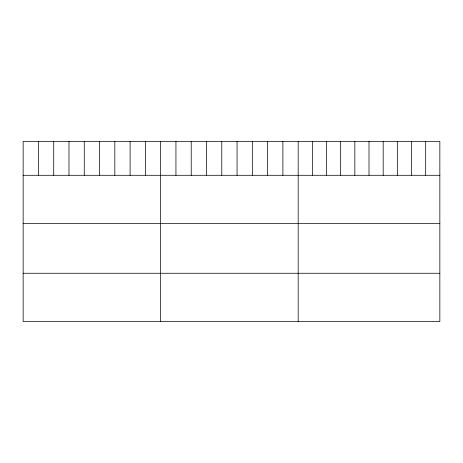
<?xml version="1.0" encoding="UTF-8"?>
<svg xmlns="http://www.w3.org/2000/svg" width="463" height="463" viewBox="0 0 463 463"><rect width="100%" height="100%" fill="white"/><g stroke="black" fill="none" stroke-linecap="round" stroke-linejoin="round"><path stroke-width="0.69" d="M439.85 175.292L439.85 321.525L23.15 321.525L23.15 141.475L439.85 141.475L439.85 175.292L23.15 175.292M23.15 223.548L439.85 223.548M23.15 273.268L439.85 273.268M425.682 141.475L425.682 175.292M411.514 141.475L411.514 175.292M397.347 141.475L397.347 175.292M383.179 141.475L383.179 175.292M369.011 141.475L369.011 175.292M354.843 141.475L354.843 175.292M340.675 141.475L340.675 175.292M326.508 141.475L326.508 175.292M312.34 141.475L312.34 175.292M298.172 141.475L298.172 321.525M282.893 141.475L282.893 175.292M267.614 141.475L267.614 175.292M252.335 141.475L252.335 175.292M237.056 141.475L237.056 175.292M221.777 141.475L221.777 175.292M206.498 141.475L206.498 175.292M191.219 141.475L191.219 175.292M175.94 141.475L175.94 175.292M160.661 141.475L160.661 321.525M145.382 141.475L145.382 175.292M130.103 141.475L130.103 175.292M114.824 141.475L114.824 175.292M99.545 141.475L99.545 175.292M84.266 141.475L84.266 175.292M68.987 141.475L68.987 175.292M53.708 141.475L53.708 175.292M38.429 141.475L38.429 175.292"/></g></svg>
